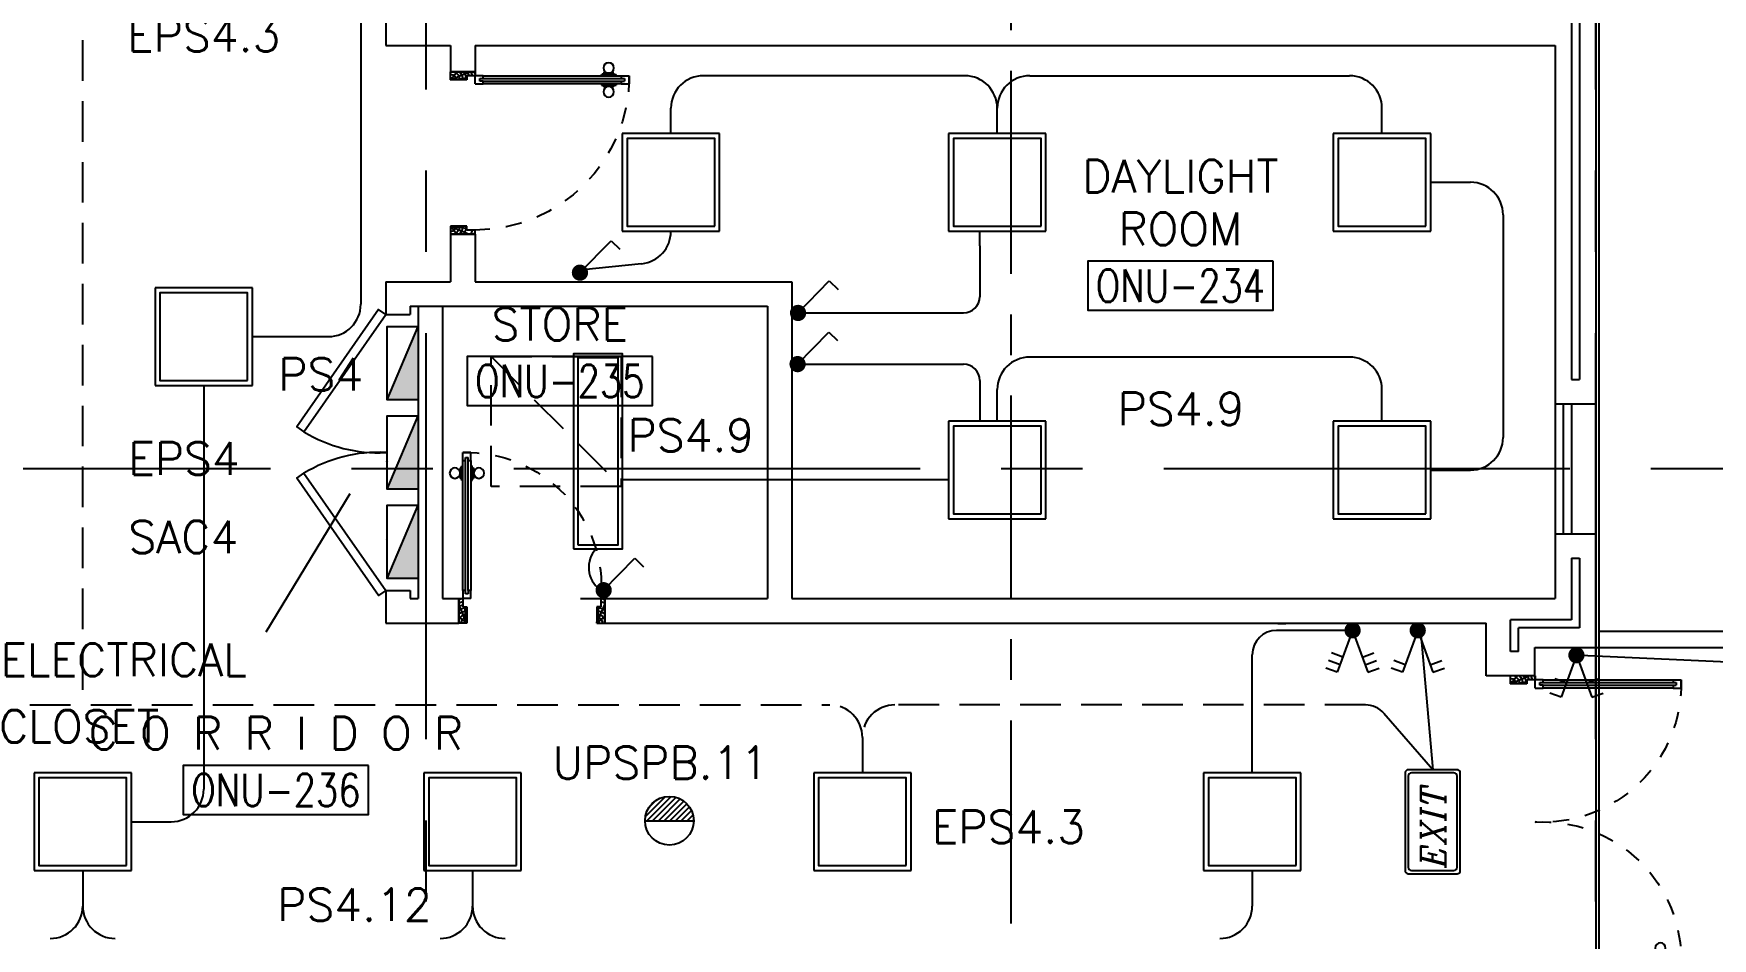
# Model space of a CAD drawing. Extents: x 0 to 92.9, y -1.3 to 78.2.
# Drawn here: x 30.79 to 41.12, y 13.45 to 19.02 of the extents above; entities that cross this region are included whole.
import ezdxf
from ezdxf.enums import TextEntityAlignment as Align

# ---------------------------------------------------------------- set-up
doc = ezdxf.new("R2010")
doc.units = 0
doc.header["$MEASUREMENT"] = 0
for name, pattern in [('CENTER', [2, 1.25, -0.25, 0.25, -0.25]), ('CENTERX2', [4, 2.5, -0.5, 0.5, -0.5]), ('HIDDEN', [0.375, 0.25, -0.125])]:
    doc.linetypes.add(name, pattern=pattern)
doc.layers.get('0').update_dxf_attribs({"color": 11, "linetype": 'CONTINUOUS'})
for name, color, linetype in [('AXES', 11, 'CENTERX2'), ('AXES1', 11, 'CENTER'), ('DOOR', 11, 'CONTINUOUS'), ('E-CLINE', 2, 'CONTINUOUS'), ('E-HLINE', 2, 'HIDDEN'), ('E-LITE', 4, 'CONTINUOUS'), ('E-PANELBX', 3, 'CONTINUOUS'), ('E-SWITCH', 4, 'CONTINUOUS'), ('E-TEXT', 4, 'CONTINUOUS'), ('E-TRXT', 4, 'CONTINUOUS'), ('E-WI', 6, 'CONTINUOUS'), ('EJ', 11, 'CONTINUOUS'), ('EL-LITE', 4, 'CONTINUOUS'), ('INSUL', 11, 'CONTINUOUS'), ('RM-BOX', 11, 'CONTINUOUS'), ('RM-NAME', 11, 'CONTINUOUS'), ('RM-NO', 11, 'CONTINUOUS'), ('ROOF', 11, 'CONTINUOUS'), ('SHAFT', 11, 'CONTINUOUS'), ('TITLE', 4, 'CONTINUOUS'), ('WALL', 11, 'CONTINUOUS'), ('WIN', 11, 'CONTINUOUS')]:
    doc.layers.add(name, color=color, linetype=linetype)
doc.styles.add('ITALICC', font='italicc')
doc.styles.add('ROMANS', font='ROMANS.shx', dxfattribs={"width": 0.6})

# ---------------------------------------------------------------- blocks, each defined once
blk = doc.blocks.new('L42')
at = {"layer": 'E-LITE'}
for p, q in [((0.3, 0.3), (-0.3, 0.3)), ((-0.3, 0.3), (-0.3, -0.3)), ((0.3, -0.3), (0.3, 0.3)), ((-0.3, -0.3), (0.3, -0.3))]:
    blk.add_line(p, q, dxfattribs=at)
at = {"layer": 'E-LITE', "color": 8}
blk.add_lwpolyline([(-0.27, 0.27), (-0.27, -0.27), (0.27, -0.27), (0.27, 0.27)], close=True, dxfattribs=at)
blk = doc.blocks.new('1G1W')
for p, q in [((0, 0), (0.55, 0)), ((0.55, 0), (0.55, -0.15))]:
    blk.add_line(p, q)
at = {"const_width": 0.1}
blk.add_lwpolyline([(-0.05, 0, 1), (0.05, 0, 1)], format="xyb", close=True, dxfattribs=at)
blk = doc.blocks.new('RM1')
at = {"layer": 'RM-BOX'}
blk.add_lwpolyline([(570, -200), (-570, -200), (-570, -500), (570, -500)], close=True, dxfattribs=at)
at = {"layer": 'RM-NAME', "style": 'ROMANS'}
for tag, p in [('ROOMNAME1', (0, 324)), ('ROOMNAME2', (0, 0))]:
    blk.add_attdef(tag, text='', height=200, dxfattribs=at).set_placement(p, align=Align.MIDDLE)
at = {"layer": 'RM-NO', "style": 'ROMANS', "width": 0.8}
blk.add_attdef('ROOMNO', text='', height=200, dxfattribs=at).set_placement((0, -350), align=Align.MIDDLE)
blk = doc.blocks.new('D1000')
at = {"layer": 'DOOR', "color": 7, "linetype": 'ByBlock'}
for p, q in [((0, 0), (-150, 0)), ((-150, 0), (-150, -25)), ((-150, 0), (0, 0)), ((0, -50), (-114, 0)), ((0, -50), (-40, 0)), ((0, -50), (0, 0)), ((-1050, -25), (-1100, -25)), ((-1100, -75), (-1100, -25)), ((-1100, -25), (-1100, -75)), ((-1050, -75), (-1100, -75)), ((-1050, -42), (-1070, -42)), ((-1070, -42), (-1070, -58)), ((-1050, -58), (-1070, -58)), ((-1050, -25), (-1050, -42)), ((-1050, -58), (-1050, -75)), ((-928, -18), (-1018, -18)), ((-1018, -25), (-1018, -18)), ((-1018, -75), (-1018, -82)), ((-928, -82), (-1018, -82)), ((-1005, -9), (-940, -9)), ((-1005, -18), (-1005, -9)), ((-1005, -18), (-940, -18)), ((-1005, -82), (-940, -82)), ((-1005, -82), (-1005, -91)), ((-1005, -91), (-940, -91)), ((-940, -18), (-940, -9)), ((-940, -82), (-940, -91)), ((-928, -25), (-928, -18)), ((-928, -75), (-928, -82)), ((-200, -42), (-200, -25)), ((-200, -25), (-150, -25)), ((-180, -42), (-200, -42)), ((-200, -75), (-200, -58)), ((-200, -58), (-180, -58)), ((-150, -75), (-200, -75)), ((-180, -58), (-180, -42)), ((-150, -75), (-150, -25)), ((-150, -25), (-100, -25)), ((-100, -25), (-100, -50)), ((0, -50), (-100, -37)), ((-100, -50), (0, -50)), ((-150, -975), (-100, -975)), ((-150, -1000), (-150, -975)), ((-150, -1000), (0, -1000)), ((0, -1000), (-150, -1000)), ((0, -950), (-114, -1000)), ((-100, -975), (-100, -950)), ((0, -950), (-100, -963)), ((-100, -950), (0, -950)), ((0, -950), (-40, -1000)), ((0, -950), (0, -1000))]:
    blk.add_line(p, q, dxfattribs=at)
at = {"layer": 'DOOR', "linetype": 'ByBlock'}
for p, q in [((-200, -25), (-1050, -25)), ((-200, -42), (-1050, -42)), ((-200, -58), (-1050, -58)), ((-1050, -75), (-200, -75))]:
    blk.add_line(p, q, dxfattribs=at)
at = {"layer": 'DOOR', "color": 7, "linetype": 'ByBlock'}
for centre in [(-973, 23), (-973, -124)]:
    blk.add_circle(centre, 32.4, dxfattribs=at)
for centre, radius, start, end in [((0, -50), 134, 158.1598, 169.28), ((0, -50), 74.4, 137.7764, 180), ((0, -50), 54.4, 113.2074, 180), ((0, -50), 154, 161.1053, 166.2858), ((0, -50), 114, 154.0838, 167.3774), ((0, -50), 94.4, 148.0182, 180), ((0, -50), 34.4, 90, 180), ((0, -50), 14.4, 90, 180), ((0, -950), 154, 193.7142, 198.8947), ((0, -950), 134, 190.72, 201.8402), ((0, -950), 94.4, 180, 211.9818), ((0, -950), 74.4, 180, 222.2236), ((0, -950), 54.4, 180, 246.7926), ((0, -950), 34.4, 180, 270), ((0, -950), 14.4, 180, 270)]:
    blk.add_arc(centre, radius, start, end, dxfattribs=at)
at = {"layer": 'DOOR', "linetype": 'HIDDEN', "ltscale": 0.5}
blk.add_arc((-149, -24), 951, 180.0434, 269.9667, dxfattribs=at)
blk = doc.blocks.new('E-PBX')
at = {"layer": 'E-PANELBX'}
h = blk.add_hatch(color=256, dxfattribs=at)
h.paths.add_polyline_path([(34, 190), (-225, 190), (34, 81)])
h.paths.add_polyline_path([(225, 190), (34, 190), (34, 81), (225, 0)])
blk.add_line((225, 0), (-225, 190), dxfattribs=at)
blk.add_lwpolyline([(-225, 190), (225, 190), (225, 0), (-225, 0)], close=True, dxfattribs=at)
blk = doc.blocks.new('DOOR90')
at = {"layer": 'DOOR', "linetype": 'ByBlock'}
for p, q in [((0, 0), (-150, 0)), ((-200, -25), (-1000, -25)), ((-200, -42), (-1000, -42)), ((-200, -58), (-1000, -58)), ((-1000, -75), (-200, -75))]:
    blk.add_line(p, q, dxfattribs=at)
at = {"layer": 'DOOR', "color": 0, "linetype": 'ByBlock'}
for p, q in [((-150, 0), (-150, -25)), ((-150, 0), (0, 0)), ((0, -50), (0, 0)), ((-1050, -25), (-1050, -75)), ((-1050, -75), (-1050, -25)), ((-1000, -25), (-1050, -25)), ((-1000, -75), (-1050, -75)), ((-1020, -42), (-1020, -58)), ((-1000, -42), (-1020, -42)), ((-1000, -58), (-1020, -58)), ((-1000, -25), (-1000, -42)), ((-1000, -58), (-1000, -75)), ((-968, -25), (-968, -18)), ((-878, -18), (-968, -18)), ((-968, -75), (-968, -82)), ((-878, -82), (-968, -82)), ((-955, -18), (-955, -9)), ((-955, -9), (-890, -9)), ((-955, -18), (-890, -18)), ((-955, -82), (-955, -91)), ((-955, -82), (-890, -82)), ((-955, -91), (-890, -91)), ((-890, -18), (-890, -9)), ((-890, -82), (-890, -91)), ((-878, -25), (-878, -18)), ((-878, -75), (-878, -82)), ((-200, -42), (-200, -25)), ((-200, -25), (-150, -25)), ((-180, -42), (-200, -42)), ((-200, -75), (-200, -58)), ((-200, -58), (-180, -58)), ((-150, -75), (-200, -75)), ((-180, -58), (-180, -42)), ((-150, -75), (-150, -25)), ((-150, -25), (-100, -25)), ((-100, -25), (-100, -50)), ((-100, -50), (0, -50)), ((-150, -900), (-150, -875)), ((-150, -875), (-100, -875)), ((0, -900), (-150, -900)), ((-150, -900), (0, -900)), ((-100, -850), (0, -850)), ((-100, -875), (-100, -850)), ((0, -850), (0, -900))]:
    blk.add_line(p, q, dxfattribs=at)
at = {"layer": 'DOOR', "color": 9, "linetype": 'ByBlock'}
for p, q in [((0, -50), (-114, 0)), ((0, -50), (-40, 0)), ((0, -50), (-100, -37)), ((0, -850), (-114, -900)), ((0, -850), (-100, -863)), ((0, -850), (-40, -900))]:
    blk.add_line(p, q, dxfattribs=at)
at = {"layer": 'DOOR', "color": 0, "linetype": 'ByBlock'}
for centre in [(-923, 24), (-923, -124)]:
    blk.add_circle(centre, 32.4, dxfattribs=at)
at = {"layer": 'DOOR', "color": 9, "linetype": 'ByBlock'}
for centre, radius, start, end in [((0, -50), 74.4, 137.7764, 180), ((0, -50), 54.4, 113.2074, 180), ((0, -50), 154, 161.1053, 166.2858), ((0, -50), 134, 158.1598, 169.28), ((0, -50), 114, 154.0838, 167.3774), ((0, -50), 94.4, 148.0182, 180), ((0, -50), 34.4, 90, 180), ((0, -50), 14.4, 90, 180), ((0, -850), 154, 193.7142, 198.8947), ((0, -850), 134, 190.72, 201.8402), ((0, -850), 94.4, 180, 211.9818), ((0, -850), 74.4, 180, 222.2236), ((0, -850), 54.4, 180, 246.7926), ((0, -850), 34.4, 180, 270), ((0, -850), 14.4, 180, 270)]:
    blk.add_arc(centre, radius, start, end, dxfattribs=at)
at = {"layer": 'DOOR', "linetype": 'HIDDEN', "ltscale": 0.5}
blk.add_arc((-222, -50), 828, 178.2701, 275.003, dxfattribs=at)
blk = doc.blocks.new('EL')
at = {"layer": 'EL-LITE'}
h = blk.add_hatch(dxfattribs=at)
h.set_pattern_fill('ANSI31', color=4, scale=0.2, style=0)
h.set_pattern_definition([(45, (587.071197, 567.777136), (-0.0176776695, 0.0176776695), [])])
h.paths.add_polyline_path([(0.15, 0, 1), (-0.15, 0)])
at = {"layer": 'EL-LITE', "color": 4}
blk.add_line((-0.15, 0), (0.15, 0), dxfattribs=at)
blk.add_circle((0, 0), 0.15, dxfattribs=at)
blk = doc.blocks.new('A$C272A55A0')
at = {"layer": 'DOOR', "color": 0, "linetype": 'ByBlock'}
for p, q in [((0, 900), (0, 1050)), ((50, 1050), (0, 1050)), ((50, 950), (50, 1050)), ((1750, 950), (1750, 1050)), ((1750, 1050), (1800, 1050)), ((1800, 1050), (1800, 900)), ((25, 950), (50, 950)), ((25, 900), (25, 950)), ((1775, 950), (1750, 950)), ((1775, 900), (1775, 950)), ((0, 900), (25, 900)), ((75, 900), (25, 900)), ((25, 850), (25, 900)), ((42, 850), (25, 850)), ((58, 870), (42, 870)), ((42, 870), (42, 850)), ((58, 850), (58, 870)), ((75, 850), (58, 850)), ((75, 900), (75, 850)), ((1725, 900), (1775, 900)), ((1725, 900), (1725, 850)), ((1725, 850), (1742, 850)), ((1742, 870), (1758, 870)), ((1742, 850), (1742, 870)), ((1758, 870), (1758, 850)), ((1758, 850), (1775, 850)), ((1800, 900), (1775, 900)), ((1775, 850), (1775, 900)), ((1718, 160), (1709, 160)), ((1709, 95), (1709, 160)), ((1725, 173), (1718, 173)), ((1718, 173), (1718, 83)), ((1718, 95), (1718, 160)), ((1775, 173), (1782, 173)), ((1782, 173), (1782, 83)), ((1782, 160), (1791, 160)), ((1782, 95), (1782, 160)), ((1791, 95), (1791, 160)), ((25, 50), (42, 50)), ((25, 50), (25, 0)), ((25, 0), (75, 0)), ((75, 0), (25, 0)), ((42, 50), (42, 30)), ((42, 30), (58, 30)), ((58, 50), (75, 50)), ((58, 50), (58, 30)), ((75, 50), (75, 0)), ((1718, 95), (1709, 95)), ((1725, 83), (1718, 83)), ((1742, 50), (1725, 50)), ((1725, 50), (1725, 0)), ((1775, 0), (1725, 0)), ((1725, 0), (1775, 0)), ((1742, 50), (1742, 30)), ((1758, 30), (1742, 30)), ((1775, 50), (1758, 50)), ((1758, 50), (1758, 30)), ((1775, 83), (1782, 83)), ((1775, 50), (1775, 0)), ((1782, 95), (1791, 95))]:
    blk.add_line(p, q, dxfattribs=at)
at = {"layer": 'DOOR', "color": 9, "linetype": 'ByBlock'}
for p, q in [((50, 1050), (0, 1010)), ((50, 1050), (0, 937)), ((50, 1050), (37, 950)), ((1750, 1050), (1800, 1010)), ((1750, 1050), (1800, 937)), ((1750, 1050), (1763, 950))]:
    blk.add_line(p, q, dxfattribs=at)
at = {"layer": 'DOOR', "linetype": 'ByBlock'}
for p, q in [((25, 850), (25, 50)), ((42, 850), (42, 50)), ((58, 850), (58, 50)), ((75, 50), (75, 850)), ((1725, 50), (1725, 850)), ((1742, 850), (1742, 50)), ((1758, 850), (1758, 50)), ((1775, 850), (1775, 50))]:
    blk.add_line(p, q, dxfattribs=at)
at = {"layer": 'DOOR', "color": 0, "linetype": 'ByBlock'}
for centre in [(1676, 128), (1824, 128)]:
    blk.add_circle(centre, 32.4, dxfattribs=at)
at = {"layer": 'DOOR', "color": 9, "linetype": 'ByBlock'}
for centre, radius, start, end in [((50, 1050), 34.4, 180, 270), ((50, 1050), 14.4, 180, 270), ((1750, 1050), 14.4, 270, 0), ((1750, 1050), 34.4, 270, 0), ((50, 1050), 54.4, 203.2074, 270), ((50, 1050), 74.4, 227.7764, 270), ((50, 1050), 94.4, 238.0182, 270), ((50, 1050), 114, 244.0838, 257.3774), ((1750, 1050), 54.4, 270, 336.7926), ((1750, 1050), 74.4, 270, 312.2236), ((1750, 1050), 94.4, 270, 301.9818), ((1750, 1050), 114, 282.6226, 295.9162), ((50, 1050), 134, 248.1598, 259.28), ((50, 1050), 154, 251.1053, 256.2858), ((1750, 1050), 134, 280.72, 291.8402), ((1750, 1050), 154, 283.7142, 288.8947)]:
    blk.add_arc(centre, radius, start, end, dxfattribs=at)
at = {"layer": 'DOOR', "linetype": 'HIDDEN', "ltscale": 0.5}
for centre, start, end in [((50, 851), 268.3174, 3.2965), ((1750, 851), 176.7035, 271.6826)]:
    blk.add_arc(centre, 851, start, end, dxfattribs=at)
at = {"layer": 'WALL', "linetype": 'ByBlock'}
blk.add_line((1800, 900), (1800, 1050), dxfattribs=at)
blk = doc.blocks.new('3G2W')
for p, q in [((0.329, 0.12), (0.278, 0.261)), ((0.423, 0.154), (0.372, 0.295)), ((0.517, 0.188), (0.466, 0.329)), ((0, 0), (0.517, 0.188)), ((0, 0), (0.517, -0.188)), ((0.329, -0.12), (0.278, -0.261)), ((0.423, -0.154), (0.372, -0.295)), ((0.517, -0.188), (0.466, -0.329))]:
    blk.add_line(p, q)
at = {"const_width": 0.1}
blk.add_lwpolyline([(-0.05, 0, 1), (0.05, 0, 1)], format="xyb", close=True, dxfattribs=at)
blk = doc.blocks.new('2G2W')
for p, q in [((0.423, 0.154), (0.372, 0.295)), ((0.517, 0.188), (0.466, 0.329)), ((0, 0), (0.517, 0.188)), ((0, 0), (0.517, -0.188)), ((0.423, -0.154), (0.372, -0.295)), ((0.517, -0.188), (0.466, -0.329))]:
    blk.add_line(p, q)
at = {"const_width": 0.1}
blk.add_lwpolyline([(-0.05, 0, 1), (0.05, 0, 1)], format="xyb", close=True, dxfattribs=at)
blk = doc.blocks.new('EXIT')
at = {"layer": 'E-LITE', "color": 4}
for p, q in [((-0.32, 0.15), (-0.32, -0.15)), ((0.3, 0.17), (-0.3, 0.17)), ((0.32, -0.15), (0.32, 0.15)), ((-0.3, -0.17), (0.3, -0.17))]:
    blk.add_line(p, q, dxfattribs=at)
at = {"layer": 'E-LITE', "color": 8}
for p, q in [((-0.3, 0.13), (-0.3, -0.13)), ((0.28, 0.15), (-0.28, 0.15)), ((0.3, -0.13), (0.3, 0.13)), ((-0.28, -0.15), (0.28, -0.15))]:
    blk.add_line(p, q, dxfattribs=at)
at = {"layer": 'E-LITE', "color": 4}
for centre, start, end in [((-0.3, 0.15), 90, 180), ((0.3, 0.15), 360, 90), ((-0.3, -0.15), 180, 270), ((0.3, -0.15), 270, 0)]:
    blk.add_arc(centre, 0.02, start, end, dxfattribs=at)
at = {"layer": 'E-LITE', "color": 8}
for centre, start, end in [((-0.28, 0.13), 90, 180), ((0.28, 0.13), 0, 90), ((-0.28, -0.13), 180, 270), ((0.28, -0.13), 270, 0)]:
    blk.add_arc(centre, 0.02, start, end, dxfattribs=at)
at = {"layer": 'E-LITE', "color": 5, "style": 'ITALICC'}
blk.add_text('EXIT', height=0.15, dxfattribs=at).set_placement((-0.284, -0.078))
blk = doc.blocks.new('L24')
at = {"color": 4}
blk.add_lwpolyline([(-0.6, 0.15), (-0.6, -0.15), (0.6, -0.15), (0.6, 0.15)], close=True, dxfattribs=at)
at = {"layer": 'E-LITE', "color": 8}
blk.add_lwpolyline([(-0.575, 0.125), (-0.575, -0.125), (0.575, -0.125), (0.575, 0.125)], close=True, dxfattribs=at)

msp = doc.modelspace()

# ---------------------------------------------------------------- linework, layer by layer
at = {"layer": 'AXES'}
for p, q in [((33.203, -1.327), (33.203, 77.486)), ((40.403, -1.327), (40.403, 77.136)), ((92.243, 16.338), (24.203, 16.338))]:
    msp.add_line(p, q, dxfattribs=at)
at = {"layer": 'AXES1'}
msp.add_line((36.803, 5.538), (36.803, 64.358), dxfattribs=at)
at = {"layer": 'E-CLINE', "color": 4}
for p, q in [((32.8, 21.751), (32.8, 17.351)), ((36.518, 18.757), (34.909, 18.757)), ((36.918, 18.757), (38.887, 18.757)), ((34.709, 18.401), (34.709, 18.557)), ((36.718, 18.401), (36.718, 18.557)), ((39.087, 18.401), (39.087, 18.557)), ((39.387, 18.101), (39.632, 18.101)), ((39.832, 17.901), (39.832, 16.53)), ((32.133, 17.151), (32.6, 17.151)), ((38.887, 17.025), (36.918, 17.025)), ((31.833, 16.851), (31.833, 14.365)), ((36.718, 16.63), (36.718, 16.825)), ((39.087, 16.63), (39.087, 16.825)), ((34.41, 16.271), (36.418, 16.271)), ((39.387, 16.33), (39.632, 16.33)), ((31.388, 14.165), (31.633, 14.165)), ((33.488, 13.865), (33.488, 13.646)), ((38.288, 13.865), (38.288, 13.646))]:
    msp.add_line(p, q, dxfattribs=at)
at = {"layer": 'E-CLINE', "color": 4, "linetype": 'ByBlock'}
msp.add_line((31.088, 13.865), (31.088, 13.646), dxfattribs=at)
at = {"layer": 'E-CLINE', "color": 4}
for centre, start, end in [((34.909, 18.557), 90, 180), ((36.518, 18.557), 0, 90), ((36.918, 18.557), 90, 180), ((38.887, 18.557), 0, 90), ((39.632, 17.901), 0, 90), ((32.6, 17.351), 270, 0), ((36.918, 16.825), 90, 180), ((38.887, 16.825), 0, 90), ((39.632, 16.53), 270, 0), ((31.633, 14.365), 270, 0), ((33.288, 13.646), 270, 0), ((33.688, 13.646), 180, 270), ((38.088, 13.646), 270, 0)]:
    msp.add_arc(centre, 0.2, start, end, dxfattribs=at)
at = {"layer": 'E-CLINE', "color": 4, "linetype": 'ByBlock'}
for centre, start, end in [((30.888, 13.646), 270, 0), ((31.288, 13.646), 180, 270)]:
    msp.add_arc(centre, 0.2, start, end, dxfattribs=at)
at = {"layer": 'E-HLINE', "color": 4}
for p, q in [((31.086, 19.351), (31.086, 14.884)), ((28.888, 14.884), (35.688, 14.884)), ((38.985, 14.884), (36.088, 14.884)), ((35.888, 14.684), (35.888, 14.465))]:
    msp.add_line(p, q, dxfattribs=at)
for centre, start, end in [((35.688, 14.684), 0, 90), ((36.088, 14.684), 90, 180)]:
    msp.add_arc(centre, 0.2, start, end, dxfattribs=at)
at = {"layer": 'E-SWITCH', "color": 4}
for p, q in [((34.709, 17.801), (34.709, 17.799)), ((36.61, 17.711), (36.61, 17.801)), ((36.61, 17.711), (36.61, 17.397)), ((34.529, 17.6), (34.166, 17.563)), ((35.492, 17.297), (36.51, 17.297)), ((35.489, 16.982), (36.51, 16.982)), ((36.61, 16.882), (36.61, 16.63)), ((40.284, 15.19), (40.19, 14.932)), ((40.284, 15.19), (40.378, 14.932)), ((40.222, 15.019), (40.152, 15.045)), ((40.347, 15.019), (40.417, 15.045)), ((40.19, 14.932), (40.12, 14.957)), ((40.378, 14.932), (40.449, 14.957))]:
    msp.add_line(p, q, dxfattribs=at)
at = {"layer": 'E-SWITCH', "color": 4, "const_width": 0.05}
msp.add_lwpolyline([(40.284, 15.215, 1), (40.284, 15.165, 1)], format="xyb", close=True, dxfattribs=at)
at = {"layer": 'E-SWITCH', "color": 4}
for centre, radius, start, end in [((34.509, 17.799), 0.2, 275.8885, 0), ((36.51, 17.397), 0.1, 270, 0), ((36.51, 16.882), 0.1, 0, 90)]:
    msp.add_arc(centre, radius, start, end, dxfattribs=at)
at = {"layer": 'E-TEXT', "color": 11}
msp.add_line((32.733, 16.184), (32.216, 15.331), dxfattribs=at)
at = {"layer": 'E-WI', "color": 4}
for points in [[(32.958, 16.386, 0, 0.116, 0), (32.726, 16.396, 0, 0, 0), (32.655, 16.4, 0, 0, 0), (32.185, 16.402, 0, 0, 0)], [(32.958, 15.903, 0, 0.116, 0), (32.726, 15.913, 0, 0, 0), (32.655, 15.917, 0, 0, 0), (32.185, 15.919, 0, 0, 0)]]:
    msp.add_lwpolyline(points, format="xyseb", dxfattribs=at)
at = {"layer": 'EJ'}
for p, q in [((40.403, 15.238), (40.403, 13.138)), ((40.423, 15.238), (40.423, 13.138))]:
    msp.add_line(p, q, dxfattribs=at)
at = {"layer": 'INSUL'}
for p, q in [((40.253, 19.538), (40.253, 16.888)), ((40.303, 19.538), (40.303, 16.888)), ((40.253, 16.888), (40.303, 16.888)), ((40.253, 15.788), (40.253, 15.408)), ((40.253, 15.788), (40.303, 15.788)), ((40.303, 15.788), (40.303, 15.358)), ((39.878, 15.213), (39.878, 15.408)), ((40.253, 15.408), (39.878, 15.408)), ((38.495, 15.384), (38.445, 15.384)), ((39.928, 15.213), (39.928, 15.358)), ((40.303, 15.358), (39.928, 15.358)), ((39.928, 15.213), (39.878, 15.213))]:
    msp.add_line(p, q, dxfattribs=at)
at = {"layer": 'ROOF'}
for p, q in [((40.423, 26.788), (40.423, 13.138)), ((40.423, 15.338), (50.043, 15.338)), ((40.028, 15.238), (50.043, 15.238))]:
    msp.add_line(p, q, dxfattribs=at)
at = {"layer": 'SHAFT', "color": 97, "linetype": 'HIDDEN'}
msp.add_line((33.603, 17.028), (34.403, 16.228), dxfattribs=at)
msp.add_lwpolyline([(33.603, 17.028), (34.403, 17.028), (34.403, 16.228), (33.603, 16.228)], close=True, dxfattribs=at)
at = {"layer": 'TITLE', "linetype": 'Continuous'}
for p, q in [((38.906, 15.343), (38.438, 15.343)), ((39.326, 15.32), (39.399, 14.485)), ((38.288, 14.465), (38.288, 15.193)), ((40.309, 15.19), (41.475, 15.138)), ((39.399, 14.485), (39.099, 14.832))]:
    msp.add_line(p, q, dxfattribs=at)
for centre, radius, start, end in [((34.373, 15.731), 0.17, 137.8385, 232.8746), ((38.438, 15.193), 0.15, 90, 180), ((38.985, 14.734), 0.15, 40.8937, 90)]:
    msp.add_arc(centre, radius, start, end, dxfattribs=at)
at = {"layer": 'WALL', "linetype": 'ByBlock'}
for p, q in [((32.953, 21.043), (32.953, 18.943)), ((40.403, 20.738), (40.403, 16.738)), ((32.953, 18.943), (33.353, 18.943)), ((33.353, 18.943), (33.353, 18.782)), ((33.503, 18.943), (33.503, 18.782)), ((33.503, 18.943), (40.153, 18.943)), ((40.153, 18.943), (40.153, 16.738)), ((33.503, 18.782), (33.353, 18.782)), ((33.503, 17.782), (33.353, 17.782)), ((33.353, 17.782), (33.353, 17.488)), ((33.503, 17.782), (33.503, 17.488)), ((32.953, 17.488), (33.353, 17.488)), ((32.953, 17.488), (32.953, 17.288)), ((32.953, 17.488), (32.953, 17.288)), ((33.503, 17.488), (35.453, 17.488)), ((35.453, 17.488), (35.453, 15.538)), ((32.953, 17.288), (33.103, 17.288)), ((33.103, 17.338), (35.303, 17.338)), ((33.103, 17.338), (33.153, 17.338)), ((33.103, 17.338), (33.103, 17.288)), ((33.153, 17.338), (33.153, 15.538)), ((33.303, 17.338), (33.303, 15.538)), ((35.303, 17.338), (35.303, 15.538)), ((40.153, 16.738), (40.403, 16.738)), ((40.153, 15.938), (40.403, 15.938)), ((40.153, 15.938), (40.153, 15.538)), ((40.403, 15.938), (40.403, 15.388)), ((40.4, 15.788), (40.403, 15.788)), ((32.953, 15.588), (33.103, 15.588)), ((32.953, 15.588), (32.953, 15.388)), ((32.953, 15.588), (32.953, 15.388)), ((33.103, 15.588), (33.103, 15.538)), ((33.103, 15.538), (33.153, 15.538)), ((33.103, 15.538), (33.153, 15.538)), ((33.303, 15.538), (33.403, 15.538)), ((33.403, 15.538), (33.403, 15.388)), ((34.153, 15.538), (35.303, 15.538)), ((34.303, 15.538), (35.303, 15.538)), ((34.303, 15.538), (34.303, 15.388)), ((35.453, 15.538), (40.153, 15.538)), ((32.953, 15.388), (33.403, 15.388)), ((34.303, 15.388), (39.728, 15.388))]:
    msp.add_line(p, q, dxfattribs=at)
at = {"layer": 'WALL'}
for p, q in [((39.728, 15.063), (39.728, 15.388)), ((40.403, 15.388), (40.403, 13.088)), ((40.028, 15.063), (40.028, 15.238)), ((40.028, 15.063), (39.728, 15.063))]:
    msp.add_line(p, q, dxfattribs=at)
for points in [[(32.953, 17.288), (32.909, 17.318), (32.406, 16.596), (32.45, 16.565)], [(32.953, 15.588), (32.909, 15.557), (32.406, 16.279), (32.45, 16.31)]]:
    msp.add_lwpolyline(points, close=True, dxfattribs=at)
for centre, start, end in [((32.909, 17.318), 238.6259, 272.8676), ((32.909, 15.557), 87.1324, 121.3741)]:
    msp.add_arc(centre, 0.882, start, end, dxfattribs=at)
at = {"layer": 'WIN'}
for p, q in [((40.153, 16.738), (40.153, 15.938)), ((40.203, 16.738), (40.203, 15.938)), ((40.253, 16.738), (40.253, 15.938)), ((40.403, 16.738), (40.403, 15.938))]:
    msp.add_line(p, q, dxfattribs=at)

# ---------------------------------------------------------------- block references
at = {"layer": 'DOOR', "color": 0, "linetype": 'Continuous', "xscale": -0.001000000003841706, "yscale": 0.000999999996565748, "zscale": 0.001}
msp.add_blockref('D1000', (33.353, 18.782), dxfattribs=at)
at = {"layer": 'DOOR', "color": 0, "linetype": 'ByBlock', "xscale": -0.000999999996565748, "yscale": 0.000999999996565748, "zscale": 0.001, "rotation": 90}
for name, p in [('DOOR90', (33.403, 15.388)), ('A$C272A55A0', (40.929, 15.063))]:
    msp.add_blockref(name, p, dxfattribs=at)
at = {"layer": 'E-LITE', "color": 4}
for name, p, rotation in [('L42', (34.709, 18.101), 180), ('L42', (36.718, 18.101), 180), ('L42', (39.087, 18.101), 180), ('L42', (31.833, 17.151), 180), ('L24', (34.26, 16.445), 90), ('L42', (36.718, 16.33), 180), ('L42', (39.087, 16.33), 180), ('L42', (31.088, 14.165), 180), ('L42', (33.488, 14.165), 180), ('L42', (35.888, 14.165), 180), ('L42', (38.288, 14.165), 180)]:
    msp.add_blockref(name, p, dxfattribs=dict(at, rotation=rotation))
at = {"layer": 'E-LITE', "color": 4, "extrusion": (0, 0, -1), "xscale": -1, "zscale": -1, "rotation": 270}
msp.add_blockref('EXIT', (-39.399, 14.165), dxfattribs=at)
at = {"layer": 'E-LITE'}
msp.add_blockref('EL', (34.7, 14.171), dxfattribs=at)
at = {"layer": 'E-PANELBX', "xscale": 0.0009999999892897904, "yscale": 0.0009999999892897904, "zscale": 0.001, "rotation": 270}
for p in [(32.963, 16.988), (32.963, 16.438), (32.963, 15.888)]:
    msp.add_blockref('E-PBX', p, dxfattribs=at)
at = {"layer": 'E-SWITCH', "color": 4, "yscale": 0.5, "zscale": 0.5}
for name, p, xscale, rotation in [('1G1W', (34.149, 17.545), 0.5000000000102078, 45.68265359564512), ('1G1W', (35.492, 17.297), 0.5000000000102078, 45.68265359564512), ('1G1W', (35.489, 16.982), 0.5000000000102078, 45.68265359564512), ('1G1W', (34.295, 15.59), 0.5000000000102078, 45.68265359564512), ('3G2W', (38.906, 15.343), -0.5, 90), ('2G2W', (39.307, 15.343), -0.5, 90)]:
    msp.add_blockref(name, p, dxfattribs=dict(at, xscale=xscale, rotation=rotation))
at = {"layer": 'RM-NO', "xscale": 0.001000000003841706, "yscale": 0.000999999996565748, "zscale": 0.001}
for p, values in [((37.846, 17.815), {'ROOMNO': 'ONU-234', 'ROOMNAME2': 'ROOM', 'ROOMNAME1': 'DAYLIGHT'}), ((34.025, 17.228), {'ROOMNO': 'ONU-235', 'ROOMNAME2': 'STORE'}), ((32.277, 14.71), {'ROOMNO': 'ONU-236', 'ROOMNAME2': 'C O R R I D O R'})]:
    msp.add_blockref('RM1', p, dxfattribs=at).add_auto_attribs(values)

# ---------------------------------------------------------------- texts
at = {"layer": 'E-HLINE', "color": 4, "style": 'ROMANS'}
for s, p in [('PS4', (32.292, 16.819)), ('EPS4', (31.369, 16.301)), ('SAC4', (31.369, 15.818))]:
    msp.add_text(s, height=0.2, dxfattribs=at).set_placement(p)
at = {"layer": 'E-TEXT', "color": 4, "style": 'ROMANS'}
for s, p in [('EPS4.3', (31.362, 18.907)), ('PS4.9', (37.46, 16.607)), ('PS4.9', (34.442, 16.444)), ('ELECTRICAL', (30.582, 15.061)), ('CLOSET', (30.573, 14.652)), ('EPS4.3', (36.316, 14.033)), ('PS4.12', (32.285, 13.554))]:
    msp.add_text(s, height=0.2, dxfattribs=at).set_placement(p)
at = {"layer": 'E-TRXT', "color": 4, "style": 'ROMANS'}
msp.add_text('UPSPB.11', height=0.2, dxfattribs=at).set_placement((33.98, 14.428))

doc.saveas('drawing.dxf')
